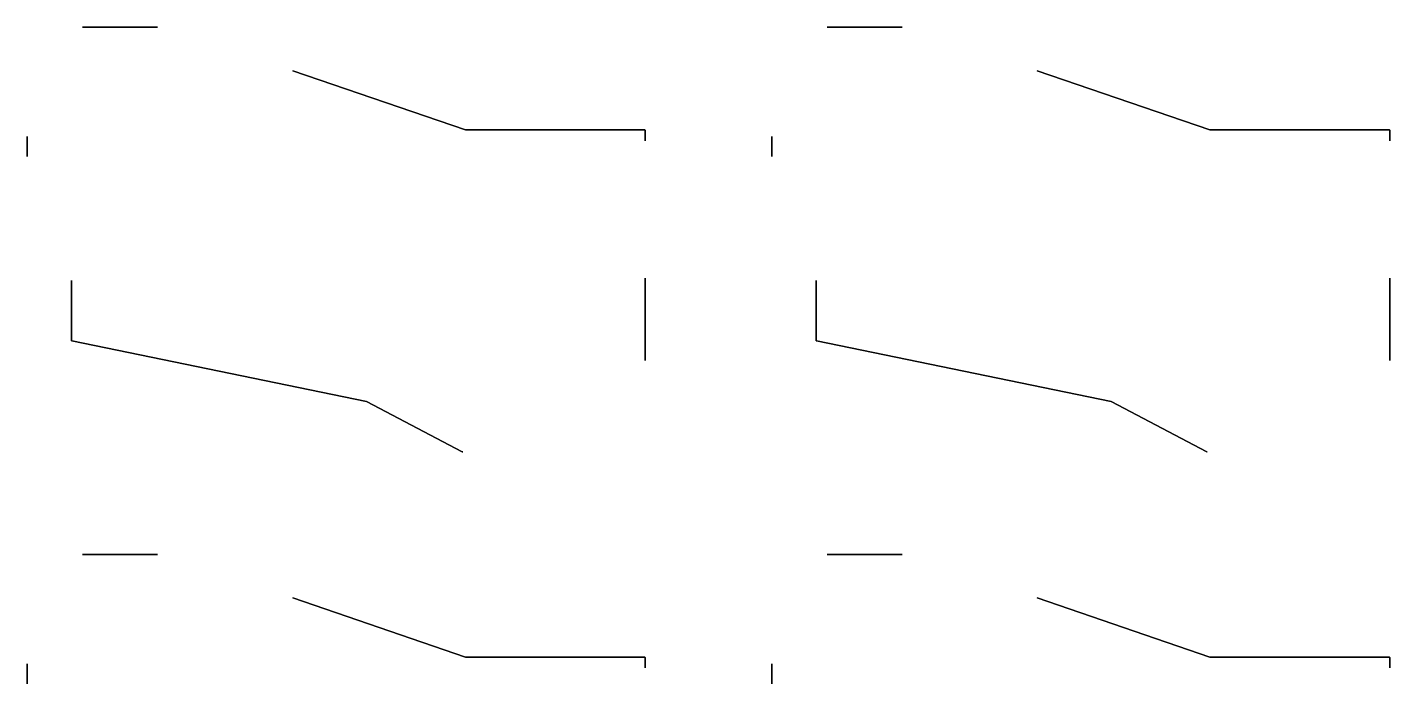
# Model space of a CAD drawing. Header units: millimetres. Extents: x -7.3 to 6.6, y -8.8 to 9.5.
# Drawn here: x 0 to 6.63, y -4.75 to -1.55 of the extents above; entities that cross this region are included whole.
import ezdxf

# ---------------------------------------------------------------- set-up
doc = ezdxf.new("R2010")
doc.units = ezdxf.units.MM
for name, color, linetype in [('000_rigid', 7, 'Continuous'), ('001_adhesive', 7, 'Continuous'), ('002_rigid', 7, 'Continuous'), ('003_adhesive', 7, 'Continuous'), ('004_flexible', 7, 'Continuous'), ('005_adhesive', 7, 'Continuous'), ('006_rigid', 7, 'Continuous'), ('007_adhesive', 7, 'Continuous'), ('008_rigid', 7, 'Continuous')]:
    doc.layers.add(name, color=color, linetype=linetype)

msp = doc.modelspace()

# ---------------------------------------------------------------- linework, layer by layer
at = {"layer": '000_rigid'}
for points in [[(0.2698, -1.5488), (0.6347, -1.5488), (0.6347, -1.5489), (0.2698, -1.5489)], [(3.8948, -1.5488), (4.2597, -1.5488), (4.2597, -1.5489), (3.8948, -1.5489)], [(1.2926, -1.7606), (2.1334, -2.049), (2.1337, -2.049), (3.0071, -2.049), (3.0071, -2.049), (3.0071, -2.049), (3.0086, -2.0505), (3.0086, -2.0505), (3.0086, -2.0505), (3.0086, -2.1013), (3.0085, -2.1013), (3.0085, -2.0505), (3.0071, -2.0491), (2.1337, -2.0491), (2.1334, -2.049), (1.2926, -1.7606)], [(4.9176, -1.7606), (5.7584, -2.049), (5.7587, -2.049), (6.6322, -2.049), (6.6322, -2.049), (6.6322, -2.049), (6.6336, -2.0505), (6.6336, -2.0505), (6.6336, -2.0505), (6.6336, -2.1013), (6.6336, -2.1013), (6.6336, -2.0505), (6.6322, -2.0491), (5.7587, -2.0491), (5.7584, -2.049), (4.9176, -1.7606)], [(0, -2.1784), (0, -2.0807), (0, -2.0807), (0, -2.1784)], [(3.6251, -2.1784), (3.6251, -2.0807), (3.6251, -2.0807), (3.6251, -2.1784)], [(2.12, -3.6159), (2.1181, -3.6159), (2.1181, -3.6159), (2.1174, -3.6157), (2.1174, -3.6157), (1.6517, -3.3719), (1.6514, -3.3718), (0.2172, -3.0765), (0.2172, -3.0765), (0.2172, -3.0765), (0.216, -3.0751), (0.216, -3.0751), (0.216, -3.0751), (0.216, -2.7812), (0.216, -2.7812), (0.216, -2.9219), (0.216, -3.0751), (0.2172, -3.0765), (1.6515, -3.3718), (1.6517, -3.3719), (2.1174, -3.6157), (2.1181, -3.6159), (2.12, -3.6159)], [(3.0086, -2.7707), (3.0086, -3.1716), (3.0085, -3.1716), (3.0085, -3.1263), (3.0085, -2.9219), (3.0085, -2.7707)], [(5.7451, -3.6159), (5.7431, -3.6159), (5.7431, -3.6159), (5.7424, -3.6157), (5.7424, -3.6157), (5.2767, -3.3719), (5.2765, -3.3718), (3.8422, -3.0765), (3.8422, -3.0765), (3.8422, -3.0765), (3.8411, -3.0751), (3.8411, -3.0751), (3.8411, -3.0751), (3.8411, -2.7812), (3.8411, -2.7812), (3.8411, -2.9219), (3.8411, -3.0751), (3.8422, -3.0765), (5.2765, -3.3718), (5.2767, -3.3719), (5.7424, -3.6157), (5.7431, -3.6159), (5.7451, -3.6159)], [(6.6336, -2.7707), (6.6336, -3.1716), (6.6336, -3.1716), (6.6336, -3.1263), (6.6336, -2.9219), (6.6336, -2.7707)], [(0.2698, -4.1159), (0.6347, -4.1159), (0.6347, -4.1159), (0.2698, -4.1159)], [(3.8948, -4.1159), (4.2597, -4.1159), (4.2597, -4.1159), (3.8948, -4.1159)], [(1.2926, -4.3277), (2.1334, -4.616), (2.1337, -4.6161), (3.0071, -4.6161), (3.0071, -4.6161), (3.0071, -4.6161), (3.0086, -4.6175), (3.0086, -4.6175), (3.0086, -4.6175), (3.0086, -4.6683), (3.0085, -4.6683), (3.0085, -4.6175), (3.0071, -4.6161), (2.1337, -4.6161), (2.1334, -4.616), (1.2926, -4.3277)], [(4.9176, -4.3277), (5.7584, -4.616), (5.7587, -4.6161), (6.6322, -4.6161), (6.6322, -4.6161), (6.6322, -4.6161), (6.6336, -4.6175), (6.6336, -4.6175), (6.6336, -4.6175), (6.6336, -4.6683), (6.6336, -4.6683), (6.6336, -4.6175), (6.6322, -4.6161), (5.7587, -4.6161), (5.7584, -4.616), (4.9176, -4.3277)], [(0, -4.7454), (0, -4.6478), (0, -4.6478), (0, -4.7454)], [(3.6251, -4.7454), (3.6251, -4.6478), (3.6251, -4.6478), (3.6251, -4.7454)]]:
    msp.add_lwpolyline(points, close=True, dxfattribs=at)
at = {"layer": '001_adhesive'}
for points in [[(0.2698, -1.5488), (0.6347, -1.5488), (0.6347, -1.5489), (0.2698, -1.5489)], [(3.8948, -1.5488), (4.2597, -1.5488), (4.2597, -1.5489), (3.8948, -1.5489)], [(1.2926, -1.7606), (2.1334, -2.049), (2.1337, -2.049), (3.0071, -2.049), (3.0071, -2.049), (3.0071, -2.049), (3.0086, -2.0505), (3.0086, -2.0505), (3.0086, -2.0505), (3.0086, -2.1013), (3.0085, -2.1013), (3.0085, -2.0505), (3.0071, -2.0491), (2.1337, -2.0491), (2.1334, -2.049), (1.2926, -1.7606)], [(4.9176, -1.7606), (5.7584, -2.049), (5.7587, -2.049), (6.6322, -2.049), (6.6322, -2.049), (6.6322, -2.049), (6.6336, -2.0505), (6.6336, -2.0505), (6.6336, -2.0505), (6.6336, -2.1013), (6.6336, -2.1013), (6.6336, -2.0505), (6.6322, -2.0491), (5.7587, -2.0491), (5.7584, -2.049), (4.9176, -1.7606)], [(0, -2.1784), (0, -2.0807), (0, -2.0807), (0, -2.1784)], [(3.6251, -2.1784), (3.6251, -2.0807), (3.6251, -2.0807), (3.6251, -2.1784)], [(2.12, -3.6159), (2.1181, -3.6159), (2.1181, -3.6159), (2.1174, -3.6157), (2.1174, -3.6157), (1.6517, -3.3719), (1.6514, -3.3718), (0.2172, -3.0765), (0.2172, -3.0765), (0.2172, -3.0765), (0.216, -3.0751), (0.216, -3.0751), (0.216, -3.0751), (0.216, -2.7812), (0.216, -2.7812), (0.216, -2.9219), (0.216, -3.0751), (0.2172, -3.0765), (1.6515, -3.3718), (1.6517, -3.3719), (2.1174, -3.6157), (2.1181, -3.6159), (2.12, -3.6159)], [(3.0086, -2.7707), (3.0086, -3.1716), (3.0085, -3.1716), (3.0085, -3.1263), (3.0085, -2.9219), (3.0085, -2.7707)], [(5.7451, -3.6159), (5.7431, -3.6159), (5.7431, -3.6159), (5.7424, -3.6157), (5.7424, -3.6157), (5.2767, -3.3719), (5.2765, -3.3718), (3.8422, -3.0765), (3.8422, -3.0765), (3.8422, -3.0765), (3.8411, -3.0751), (3.8411, -3.0751), (3.8411, -3.0751), (3.8411, -2.7812), (3.8411, -2.7812), (3.8411, -2.9219), (3.8411, -3.0751), (3.8422, -3.0765), (5.2765, -3.3718), (5.2767, -3.3719), (5.7424, -3.6157), (5.7431, -3.6159), (5.7451, -3.6159)], [(6.6336, -2.7707), (6.6336, -3.1716), (6.6336, -3.1716), (6.6336, -3.1263), (6.6336, -2.9219), (6.6336, -2.7707)], [(0.2698, -4.1159), (0.6347, -4.1159), (0.6347, -4.1159), (0.2698, -4.1159)], [(3.8948, -4.1159), (4.2597, -4.1159), (4.2597, -4.1159), (3.8948, -4.1159)], [(1.2926, -4.3277), (2.1334, -4.616), (2.1337, -4.6161), (3.0071, -4.6161), (3.0071, -4.6161), (3.0071, -4.6161), (3.0086, -4.6175), (3.0086, -4.6175), (3.0086, -4.6175), (3.0086, -4.6683), (3.0085, -4.6683), (3.0085, -4.6175), (3.0071, -4.6161), (2.1337, -4.6161), (2.1334, -4.616), (1.2926, -4.3277)], [(4.9176, -4.3277), (5.7584, -4.616), (5.7587, -4.6161), (6.6322, -4.6161), (6.6322, -4.6161), (6.6322, -4.6161), (6.6336, -4.6175), (6.6336, -4.6175), (6.6336, -4.6175), (6.6336, -4.6683), (6.6336, -4.6683), (6.6336, -4.6175), (6.6322, -4.6161), (5.7587, -4.6161), (5.7584, -4.616), (4.9176, -4.3277)], [(0, -4.7454), (0, -4.6478), (0, -4.6478), (0, -4.7454)], [(3.6251, -4.7454), (3.6251, -4.6478), (3.6251, -4.6478), (3.6251, -4.7454)]]:
    msp.add_lwpolyline(points, close=True, dxfattribs=at)
at = {"layer": '002_rigid'}
for points in [[(0.2698, -1.5488), (0.6347, -1.5488), (0.6347, -1.5489), (0.2698, -1.5489)], [(3.8948, -1.5488), (4.2597, -1.5488), (4.2597, -1.5489), (3.8948, -1.5489)], [(1.2926, -1.7606), (2.1334, -2.049), (2.1337, -2.049), (3.0071, -2.049), (3.0071, -2.049), (3.0071, -2.049), (3.0086, -2.0505), (3.0086, -2.0505), (3.0086, -2.0505), (3.0086, -2.1013), (3.0085, -2.1013), (3.0085, -2.0505), (3.0071, -2.0491), (2.1337, -2.0491), (2.1334, -2.049), (1.2926, -1.7606)], [(4.9176, -1.7606), (5.7584, -2.049), (5.7587, -2.049), (6.6322, -2.049), (6.6322, -2.049), (6.6322, -2.049), (6.6336, -2.0505), (6.6336, -2.0505), (6.6336, -2.0505), (6.6336, -2.1013), (6.6336, -2.1013), (6.6336, -2.0505), (6.6322, -2.0491), (5.7587, -2.0491), (5.7584, -2.049), (4.9176, -1.7606)], [(0, -2.1784), (0, -2.0807), (0, -2.0807), (0, -2.1784)], [(3.6251, -2.1784), (3.6251, -2.0807), (3.6251, -2.0807), (3.6251, -2.1784)], [(2.12, -3.6159), (2.1181, -3.6159), (2.1181, -3.6159), (2.1174, -3.6157), (2.1174, -3.6157), (1.6517, -3.3719), (1.6514, -3.3718), (0.2172, -3.0765), (0.2172, -3.0765), (0.2172, -3.0765), (0.216, -3.0751), (0.216, -3.0751), (0.216, -3.0751), (0.216, -2.7812), (0.216, -2.7812), (0.216, -2.9219), (0.216, -3.0751), (0.2172, -3.0765), (1.6515, -3.3718), (1.6517, -3.3719), (2.1174, -3.6157), (2.1181, -3.6159), (2.12, -3.6159)], [(3.0086, -2.7707), (3.0086, -3.1716), (3.0085, -3.1716), (3.0085, -3.1263), (3.0085, -2.9219), (3.0085, -2.7707)], [(5.7451, -3.6159), (5.7431, -3.6159), (5.7431, -3.6159), (5.7424, -3.6157), (5.7424, -3.6157), (5.2767, -3.3719), (5.2765, -3.3718), (3.8422, -3.0765), (3.8422, -3.0765), (3.8422, -3.0765), (3.8411, -3.0751), (3.8411, -3.0751), (3.8411, -3.0751), (3.8411, -2.7812), (3.8411, -2.7812), (3.8411, -2.9219), (3.8411, -3.0751), (3.8422, -3.0765), (5.2765, -3.3718), (5.2767, -3.3719), (5.7424, -3.6157), (5.7431, -3.6159), (5.7451, -3.6159)], [(6.6336, -2.7707), (6.6336, -3.1716), (6.6336, -3.1716), (6.6336, -3.1263), (6.6336, -2.9219), (6.6336, -2.7707)], [(0.2698, -4.1159), (0.6347, -4.1159), (0.6347, -4.1159), (0.2698, -4.1159)], [(3.8948, -4.1159), (4.2597, -4.1159), (4.2597, -4.1159), (3.8948, -4.1159)], [(1.2926, -4.3277), (2.1334, -4.616), (2.1337, -4.6161), (3.0071, -4.6161), (3.0071, -4.6161), (3.0071, -4.6161), (3.0086, -4.6175), (3.0086, -4.6175), (3.0086, -4.6175), (3.0086, -4.6683), (3.0085, -4.6683), (3.0085, -4.6175), (3.0071, -4.6161), (2.1337, -4.6161), (2.1334, -4.616), (1.2926, -4.3277)], [(4.9176, -4.3277), (5.7584, -4.616), (5.7587, -4.6161), (6.6322, -4.6161), (6.6322, -4.6161), (6.6322, -4.6161), (6.6336, -4.6175), (6.6336, -4.6175), (6.6336, -4.6175), (6.6336, -4.6683), (6.6336, -4.6683), (6.6336, -4.6175), (6.6322, -4.6161), (5.7587, -4.6161), (5.7584, -4.616), (4.9176, -4.3277)], [(0, -4.7454), (0, -4.6478), (0, -4.6478), (0, -4.7454)], [(3.6251, -4.7454), (3.6251, -4.6478), (3.6251, -4.6478), (3.6251, -4.7454)]]:
    msp.add_lwpolyline(points, close=True, dxfattribs=at)
at = {"layer": '003_adhesive'}
for points in [[(0.2698, -1.5488), (0.6347, -1.5488), (0.6347, -1.5489), (0.2698, -1.5489)], [(3.8948, -1.5488), (4.2597, -1.5488), (4.2597, -1.5489), (3.8948, -1.5489)], [(1.2926, -1.7606), (2.1334, -2.049), (2.1337, -2.049), (3.0071, -2.049), (3.0071, -2.049), (3.0071, -2.049), (3.0086, -2.0505), (3.0086, -2.0505), (3.0086, -2.0505), (3.0086, -2.1013), (3.0085, -2.1013), (3.0085, -2.0505), (3.0071, -2.0491), (2.1337, -2.0491), (2.1334, -2.049), (1.2926, -1.7606)], [(4.9176, -1.7606), (5.7584, -2.049), (5.7587, -2.049), (6.6322, -2.049), (6.6322, -2.049), (6.6322, -2.049), (6.6336, -2.0505), (6.6336, -2.0505), (6.6336, -2.0505), (6.6336, -2.1013), (6.6336, -2.1013), (6.6336, -2.0505), (6.6322, -2.0491), (5.7587, -2.0491), (5.7584, -2.049), (4.9176, -1.7606)], [(0, -2.1784), (0, -2.0807), (0, -2.0807), (0, -2.1784)], [(3.6251, -2.1784), (3.6251, -2.0807), (3.6251, -2.0807), (3.6251, -2.1784)], [(2.12, -3.6159), (2.1181, -3.6159), (2.1181, -3.6159), (2.1174, -3.6157), (2.1174, -3.6157), (1.6517, -3.3719), (1.6514, -3.3718), (0.2172, -3.0765), (0.2172, -3.0765), (0.2172, -3.0765), (0.216, -3.0751), (0.216, -3.0751), (0.216, -3.0751), (0.216, -2.7812), (0.216, -2.7812), (0.216, -2.9219), (0.216, -3.0751), (0.2172, -3.0765), (1.6515, -3.3718), (1.6517, -3.3719), (2.1174, -3.6157), (2.1181, -3.6159), (2.12, -3.6159)], [(3.0086, -2.7707), (3.0086, -3.1716), (3.0085, -3.1716), (3.0085, -3.1263), (3.0085, -2.9219), (3.0085, -2.7707)], [(5.7451, -3.6159), (5.7431, -3.6159), (5.7431, -3.6159), (5.7424, -3.6157), (5.7424, -3.6157), (5.2767, -3.3719), (5.2765, -3.3718), (3.8422, -3.0765), (3.8422, -3.0765), (3.8422, -3.0765), (3.8411, -3.0751), (3.8411, -3.0751), (3.8411, -3.0751), (3.8411, -2.7812), (3.8411, -2.7812), (3.8411, -2.9219), (3.8411, -3.0751), (3.8422, -3.0765), (5.2765, -3.3718), (5.2767, -3.3719), (5.7424, -3.6157), (5.7431, -3.6159), (5.7451, -3.6159)], [(6.6336, -2.7707), (6.6336, -3.1716), (6.6336, -3.1716), (6.6336, -3.1263), (6.6336, -2.9219), (6.6336, -2.7707)], [(0.2698, -4.1159), (0.6347, -4.1159), (0.6347, -4.1159), (0.2698, -4.1159)], [(3.8948, -4.1159), (4.2597, -4.1159), (4.2597, -4.1159), (3.8948, -4.1159)], [(1.2926, -4.3277), (2.1334, -4.616), (2.1337, -4.6161), (3.0071, -4.6161), (3.0071, -4.6161), (3.0071, -4.6161), (3.0086, -4.6175), (3.0086, -4.6175), (3.0086, -4.6175), (3.0086, -4.6683), (3.0085, -4.6683), (3.0085, -4.6175), (3.0071, -4.6161), (2.1337, -4.6161), (2.1334, -4.616), (1.2926, -4.3277)], [(4.9176, -4.3277), (5.7584, -4.616), (5.7587, -4.6161), (6.6322, -4.6161), (6.6322, -4.6161), (6.6322, -4.6161), (6.6336, -4.6175), (6.6336, -4.6175), (6.6336, -4.6175), (6.6336, -4.6683), (6.6336, -4.6683), (6.6336, -4.6175), (6.6322, -4.6161), (5.7587, -4.6161), (5.7584, -4.616), (4.9176, -4.3277)], [(0, -4.7454), (0, -4.6478), (0, -4.6478), (0, -4.7454)], [(3.6251, -4.7454), (3.6251, -4.6478), (3.6251, -4.6478), (3.6251, -4.7454)]]:
    msp.add_lwpolyline(points, close=True, dxfattribs=at)
at = {"layer": '004_flexible'}
for points in [[(0.2698, -1.5488), (0.6347, -1.5488), (0.6347, -1.5489), (0.2698, -1.5489)], [(3.8948, -1.5488), (4.2597, -1.5488), (4.2597, -1.5489), (3.8948, -1.5489)], [(1.2926, -1.7606), (2.1334, -2.049), (2.1337, -2.049), (3.0071, -2.049), (3.0071, -2.049), (3.0071, -2.049), (3.0086, -2.0505), (3.0086, -2.0505), (3.0086, -2.0505), (3.0086, -2.1013), (3.0085, -2.1013), (3.0085, -2.0505), (3.0071, -2.0491), (2.1337, -2.0491), (2.1334, -2.049), (1.2926, -1.7606)], [(4.9176, -1.7606), (5.7584, -2.049), (5.7587, -2.049), (6.6322, -2.049), (6.6322, -2.049), (6.6322, -2.049), (6.6336, -2.0505), (6.6336, -2.0505), (6.6336, -2.0505), (6.6336, -2.1013), (6.6336, -2.1013), (6.6336, -2.0505), (6.6322, -2.0491), (5.7587, -2.0491), (5.7584, -2.049), (4.9176, -1.7606)], [(0, -2.1784), (0, -2.0807), (0, -2.0807), (0, -2.1784)], [(3.6251, -2.1784), (3.6251, -2.0807), (3.6251, -2.0807), (3.6251, -2.1784)], [(2.12, -3.6159), (2.1181, -3.6159), (2.1181, -3.6159), (2.1174, -3.6157), (2.1174, -3.6157), (1.6517, -3.3719), (1.6514, -3.3718), (0.2172, -3.0765), (0.2172, -3.0765), (0.2172, -3.0765), (0.216, -3.0751), (0.216, -3.0751), (0.216, -3.0751), (0.216, -2.7812), (0.216, -2.7812), (0.216, -2.9219), (0.216, -3.0751), (0.2172, -3.0765), (1.6515, -3.3718), (1.6517, -3.3719), (2.1174, -3.6157), (2.1181, -3.6159), (2.12, -3.6159)], [(3.0086, -2.7707), (3.0086, -3.1716), (3.0085, -3.1716), (3.0085, -3.1263), (3.0085, -2.9219), (3.0085, -2.7707)], [(5.7451, -3.6159), (5.7431, -3.6159), (5.7431, -3.6159), (5.7424, -3.6157), (5.7424, -3.6157), (5.2767, -3.3719), (5.2765, -3.3718), (3.8422, -3.0765), (3.8422, -3.0765), (3.8422, -3.0765), (3.8411, -3.0751), (3.8411, -3.0751), (3.8411, -3.0751), (3.8411, -2.7812), (3.8411, -2.7812), (3.8411, -2.9219), (3.8411, -3.0751), (3.8422, -3.0765), (5.2765, -3.3718), (5.2767, -3.3719), (5.7424, -3.6157), (5.7431, -3.6159), (5.7451, -3.6159)], [(6.6336, -2.7707), (6.6336, -3.1716), (6.6336, -3.1716), (6.6336, -3.1263), (6.6336, -2.9219), (6.6336, -2.7707)], [(0.2698, -4.1159), (0.6347, -4.1159), (0.6347, -4.1159), (0.2698, -4.1159)], [(3.8948, -4.1159), (4.2597, -4.1159), (4.2597, -4.1159), (3.8948, -4.1159)], [(1.2926, -4.3277), (2.1334, -4.616), (2.1337, -4.6161), (3.0071, -4.6161), (3.0071, -4.6161), (3.0071, -4.6161), (3.0086, -4.6175), (3.0086, -4.6175), (3.0086, -4.6175), (3.0086, -4.6683), (3.0085, -4.6683), (3.0085, -4.6175), (3.0071, -4.6161), (2.1337, -4.6161), (2.1334, -4.616), (1.2926, -4.3277)], [(4.9176, -4.3277), (5.7584, -4.616), (5.7587, -4.6161), (6.6322, -4.6161), (6.6322, -4.6161), (6.6322, -4.6161), (6.6336, -4.6175), (6.6336, -4.6175), (6.6336, -4.6175), (6.6336, -4.6683), (6.6336, -4.6683), (6.6336, -4.6175), (6.6322, -4.6161), (5.7587, -4.6161), (5.7584, -4.616), (4.9176, -4.3277)], [(0, -4.7454), (0, -4.6478), (0, -4.6478), (0, -4.7454)], [(3.6251, -4.7454), (3.6251, -4.6478), (3.6251, -4.6478), (3.6251, -4.7454)]]:
    msp.add_lwpolyline(points, close=True, dxfattribs=at)
at = {"layer": '005_adhesive'}
for points in [[(0.2698, -1.5488), (0.6347, -1.5488), (0.6347, -1.5489), (0.2698, -1.5489)], [(3.8948, -1.5488), (4.2597, -1.5488), (4.2597, -1.5489), (3.8948, -1.5489)], [(1.2926, -1.7606), (2.1334, -2.049), (2.1337, -2.049), (3.0071, -2.049), (3.0071, -2.049), (3.0071, -2.049), (3.0086, -2.0505), (3.0086, -2.0505), (3.0086, -2.0505), (3.0086, -2.1013), (3.0085, -2.1013), (3.0085, -2.0505), (3.0071, -2.0491), (2.1337, -2.0491), (2.1334, -2.049), (1.2926, -1.7606)], [(4.9176, -1.7606), (5.7584, -2.049), (5.7587, -2.049), (6.6322, -2.049), (6.6322, -2.049), (6.6322, -2.049), (6.6336, -2.0505), (6.6336, -2.0505), (6.6336, -2.0505), (6.6336, -2.1013), (6.6336, -2.1013), (6.6336, -2.0505), (6.6322, -2.0491), (5.7587, -2.0491), (5.7584, -2.049), (4.9176, -1.7606)], [(0, -2.1784), (0, -2.0807), (0, -2.0807), (0, -2.1784)], [(3.6251, -2.1784), (3.6251, -2.0807), (3.6251, -2.0807), (3.6251, -2.1784)], [(2.12, -3.6159), (2.1181, -3.6159), (2.1181, -3.6159), (2.1174, -3.6157), (2.1174, -3.6157), (1.6517, -3.3719), (1.6514, -3.3718), (0.2172, -3.0765), (0.2172, -3.0765), (0.2172, -3.0765), (0.216, -3.0751), (0.216, -3.0751), (0.216, -3.0751), (0.216, -2.7812), (0.216, -2.7812), (0.216, -2.9219), (0.216, -3.0751), (0.2172, -3.0765), (1.6515, -3.3718), (1.6517, -3.3719), (2.1174, -3.6157), (2.1181, -3.6159), (2.12, -3.6159)], [(3.0086, -2.7707), (3.0086, -3.1716), (3.0085, -3.1716), (3.0085, -3.1263), (3.0085, -2.9219), (3.0085, -2.7707)], [(5.7451, -3.6159), (5.7431, -3.6159), (5.7431, -3.6159), (5.7424, -3.6157), (5.7424, -3.6157), (5.2767, -3.3719), (5.2765, -3.3718), (3.8422, -3.0765), (3.8422, -3.0765), (3.8422, -3.0765), (3.8411, -3.0751), (3.8411, -3.0751), (3.8411, -3.0751), (3.8411, -2.7812), (3.8411, -2.7812), (3.8411, -2.9219), (3.8411, -3.0751), (3.8422, -3.0765), (5.2765, -3.3718), (5.2767, -3.3719), (5.7424, -3.6157), (5.7431, -3.6159), (5.7451, -3.6159)], [(6.6336, -2.7707), (6.6336, -3.1716), (6.6336, -3.1716), (6.6336, -3.1263), (6.6336, -2.9219), (6.6336, -2.7707)], [(0.2698, -4.1159), (0.6347, -4.1159), (0.6347, -4.1159), (0.2698, -4.1159)], [(3.8948, -4.1159), (4.2597, -4.1159), (4.2597, -4.1159), (3.8948, -4.1159)], [(1.2926, -4.3277), (2.1334, -4.616), (2.1337, -4.6161), (3.0071, -4.6161), (3.0071, -4.6161), (3.0071, -4.6161), (3.0086, -4.6175), (3.0086, -4.6175), (3.0086, -4.6175), (3.0086, -4.6683), (3.0085, -4.6683), (3.0085, -4.6175), (3.0071, -4.6161), (2.1337, -4.6161), (2.1334, -4.616), (1.2926, -4.3277)], [(4.9176, -4.3277), (5.7584, -4.616), (5.7587, -4.6161), (6.6322, -4.6161), (6.6322, -4.6161), (6.6322, -4.6161), (6.6336, -4.6175), (6.6336, -4.6175), (6.6336, -4.6175), (6.6336, -4.6683), (6.6336, -4.6683), (6.6336, -4.6175), (6.6322, -4.6161), (5.7587, -4.6161), (5.7584, -4.616), (4.9176, -4.3277)], [(0, -4.7454), (0, -4.6478), (0, -4.6478), (0, -4.7454)], [(3.6251, -4.7454), (3.6251, -4.6478), (3.6251, -4.6478), (3.6251, -4.7454)]]:
    msp.add_lwpolyline(points, close=True, dxfattribs=at)
at = {"layer": '006_rigid'}
for points in [[(0.2698, -1.5488), (0.6347, -1.5488), (0.6347, -1.5489), (0.2698, -1.5489)], [(3.8948, -1.5488), (4.2597, -1.5488), (4.2597, -1.5489), (3.8948, -1.5489)], [(1.2926, -1.7606), (2.1334, -2.049), (2.1337, -2.049), (3.0071, -2.049), (3.0071, -2.049), (3.0071, -2.049), (3.0086, -2.0505), (3.0086, -2.0505), (3.0086, -2.0505), (3.0086, -2.1013), (3.0085, -2.1013), (3.0085, -2.0505), (3.0071, -2.0491), (2.1337, -2.0491), (2.1334, -2.049), (1.2926, -1.7606)], [(4.9176, -1.7606), (5.7584, -2.049), (5.7587, -2.049), (6.6322, -2.049), (6.6322, -2.049), (6.6322, -2.049), (6.6336, -2.0505), (6.6336, -2.0505), (6.6336, -2.0505), (6.6336, -2.1013), (6.6336, -2.1013), (6.6336, -2.0505), (6.6322, -2.0491), (5.7587, -2.0491), (5.7584, -2.049), (4.9176, -1.7606)], [(0, -2.1784), (0, -2.0807), (0, -2.0807), (0, -2.1784)], [(3.6251, -2.1784), (3.6251, -2.0807), (3.6251, -2.0807), (3.6251, -2.1784)], [(2.12, -3.6159), (2.1181, -3.6159), (2.1181, -3.6159), (2.1174, -3.6157), (2.1174, -3.6157), (1.6517, -3.3719), (1.6514, -3.3718), (0.2172, -3.0765), (0.2172, -3.0765), (0.2172, -3.0765), (0.216, -3.0751), (0.216, -3.0751), (0.216, -3.0751), (0.216, -2.7812), (0.216, -2.7812), (0.216, -2.9219), (0.216, -3.0751), (0.2172, -3.0765), (1.6515, -3.3718), (1.6517, -3.3719), (2.1174, -3.6157), (2.1181, -3.6159), (2.12, -3.6159)], [(3.0086, -2.7707), (3.0086, -3.1716), (3.0085, -3.1716), (3.0085, -3.1263), (3.0085, -2.9219), (3.0085, -2.7707)], [(5.7451, -3.6159), (5.7431, -3.6159), (5.7431, -3.6159), (5.7424, -3.6157), (5.7424, -3.6157), (5.2767, -3.3719), (5.2765, -3.3718), (3.8422, -3.0765), (3.8422, -3.0765), (3.8422, -3.0765), (3.8411, -3.0751), (3.8411, -3.0751), (3.8411, -3.0751), (3.8411, -2.7812), (3.8411, -2.7812), (3.8411, -2.9219), (3.8411, -3.0751), (3.8422, -3.0765), (5.2765, -3.3718), (5.2767, -3.3719), (5.7424, -3.6157), (5.7431, -3.6159), (5.7451, -3.6159)], [(6.6336, -2.7707), (6.6336, -3.1716), (6.6336, -3.1716), (6.6336, -3.1263), (6.6336, -2.9219), (6.6336, -2.7707)], [(0.2698, -4.1159), (0.6347, -4.1159), (0.6347, -4.1159), (0.2698, -4.1159)], [(3.8948, -4.1159), (4.2597, -4.1159), (4.2597, -4.1159), (3.8948, -4.1159)], [(1.2926, -4.3277), (2.1334, -4.616), (2.1337, -4.6161), (3.0071, -4.6161), (3.0071, -4.6161), (3.0071, -4.6161), (3.0086, -4.6175), (3.0086, -4.6175), (3.0086, -4.6175), (3.0086, -4.6683), (3.0085, -4.6683), (3.0085, -4.6175), (3.0071, -4.6161), (2.1337, -4.6161), (2.1334, -4.616), (1.2926, -4.3277)], [(4.9176, -4.3277), (5.7584, -4.616), (5.7587, -4.6161), (6.6322, -4.6161), (6.6322, -4.6161), (6.6322, -4.6161), (6.6336, -4.6175), (6.6336, -4.6175), (6.6336, -4.6175), (6.6336, -4.6683), (6.6336, -4.6683), (6.6336, -4.6175), (6.6322, -4.6161), (5.7587, -4.6161), (5.7584, -4.616), (4.9176, -4.3277)], [(0, -4.7454), (0, -4.6478), (0, -4.6478), (0, -4.7454)], [(3.6251, -4.7454), (3.6251, -4.6478), (3.6251, -4.6478), (3.6251, -4.7454)]]:
    msp.add_lwpolyline(points, close=True, dxfattribs=at)
at = {"layer": '007_adhesive'}
for points in [[(0.2698, -1.5488), (0.6347, -1.5488), (0.6347, -1.5489), (0.2698, -1.5489)], [(3.8948, -1.5488), (4.2597, -1.5488), (4.2597, -1.5489), (3.8948, -1.5489)], [(1.2926, -1.7606), (2.1334, -2.049), (2.1337, -2.049), (3.0071, -2.049), (3.0071, -2.049), (3.0071, -2.049), (3.0086, -2.0505), (3.0086, -2.0505), (3.0086, -2.0505), (3.0086, -2.1013), (3.0085, -2.1013), (3.0085, -2.0505), (3.0071, -2.0491), (2.1337, -2.0491), (2.1334, -2.049), (1.2926, -1.7606)], [(4.9176, -1.7606), (5.7584, -2.049), (5.7587, -2.049), (6.6322, -2.049), (6.6322, -2.049), (6.6322, -2.049), (6.6336, -2.0505), (6.6336, -2.0505), (6.6336, -2.0505), (6.6336, -2.1013), (6.6336, -2.1013), (6.6336, -2.0505), (6.6322, -2.0491), (5.7587, -2.0491), (5.7584, -2.049), (4.9176, -1.7606)], [(0, -2.1784), (0, -2.0807), (0, -2.0807), (0, -2.1784)], [(3.6251, -2.1784), (3.6251, -2.0807), (3.6251, -2.0807), (3.6251, -2.1784)], [(2.12, -3.6159), (2.1181, -3.6159), (2.1181, -3.6159), (2.1174, -3.6157), (2.1174, -3.6157), (1.6517, -3.3719), (1.6514, -3.3718), (0.2172, -3.0765), (0.2172, -3.0765), (0.2172, -3.0765), (0.216, -3.0751), (0.216, -3.0751), (0.216, -3.0751), (0.216, -2.7812), (0.216, -2.7812), (0.216, -2.9219), (0.216, -3.0751), (0.2172, -3.0765), (1.6515, -3.3718), (1.6517, -3.3719), (2.1174, -3.6157), (2.1181, -3.6159), (2.12, -3.6159)], [(3.0086, -2.7707), (3.0086, -3.1716), (3.0085, -3.1716), (3.0085, -3.1263), (3.0085, -2.9219), (3.0085, -2.7707)], [(5.7451, -3.6159), (5.7431, -3.6159), (5.7431, -3.6159), (5.7424, -3.6157), (5.7424, -3.6157), (5.2767, -3.3719), (5.2765, -3.3718), (3.8422, -3.0765), (3.8422, -3.0765), (3.8422, -3.0765), (3.8411, -3.0751), (3.8411, -3.0751), (3.8411, -3.0751), (3.8411, -2.7812), (3.8411, -2.7812), (3.8411, -2.9219), (3.8411, -3.0751), (3.8422, -3.0765), (5.2765, -3.3718), (5.2767, -3.3719), (5.7424, -3.6157), (5.7431, -3.6159), (5.7451, -3.6159)], [(6.6336, -2.7707), (6.6336, -3.1716), (6.6336, -3.1716), (6.6336, -3.1263), (6.6336, -2.9219), (6.6336, -2.7707)], [(0.2698, -4.1159), (0.6347, -4.1159), (0.6347, -4.1159), (0.2698, -4.1159)], [(3.8948, -4.1159), (4.2597, -4.1159), (4.2597, -4.1159), (3.8948, -4.1159)], [(1.2926, -4.3277), (2.1334, -4.616), (2.1337, -4.6161), (3.0071, -4.6161), (3.0071, -4.6161), (3.0071, -4.6161), (3.0086, -4.6175), (3.0086, -4.6175), (3.0086, -4.6175), (3.0086, -4.6683), (3.0085, -4.6683), (3.0085, -4.6175), (3.0071, -4.6161), (2.1337, -4.6161), (2.1334, -4.616), (1.2926, -4.3277)], [(4.9176, -4.3277), (5.7584, -4.616), (5.7587, -4.6161), (6.6322, -4.6161), (6.6322, -4.6161), (6.6322, -4.6161), (6.6336, -4.6175), (6.6336, -4.6175), (6.6336, -4.6175), (6.6336, -4.6683), (6.6336, -4.6683), (6.6336, -4.6175), (6.6322, -4.6161), (5.7587, -4.6161), (5.7584, -4.616), (4.9176, -4.3277)], [(0, -4.7454), (0, -4.6478), (0, -4.6478), (0, -4.7454)], [(3.6251, -4.7454), (3.6251, -4.6478), (3.6251, -4.6478), (3.6251, -4.7454)]]:
    msp.add_lwpolyline(points, close=True, dxfattribs=at)
at = {"layer": '008_rigid'}
for points in [[(0.2698, -1.5488), (0.6347, -1.5488), (0.6347, -1.5489), (0.2698, -1.5489)], [(3.8948, -1.5488), (4.2597, -1.5488), (4.2597, -1.5489), (3.8948, -1.5489)], [(1.2926, -1.7606), (2.1334, -2.049), (2.1337, -2.049), (3.0071, -2.049), (3.0071, -2.049), (3.0071, -2.049), (3.0086, -2.0505), (3.0086, -2.0505), (3.0086, -2.0505), (3.0086, -2.1013), (3.0085, -2.1013), (3.0085, -2.0505), (3.0071, -2.0491), (2.1337, -2.0491), (2.1334, -2.049), (1.2926, -1.7606)], [(4.9176, -1.7606), (5.7584, -2.049), (5.7587, -2.049), (6.6322, -2.049), (6.6322, -2.049), (6.6322, -2.049), (6.6336, -2.0505), (6.6336, -2.0505), (6.6336, -2.0505), (6.6336, -2.1013), (6.6336, -2.1013), (6.6336, -2.0505), (6.6322, -2.0491), (5.7587, -2.0491), (5.7584, -2.049), (4.9176, -1.7606)], [(0, -2.1784), (0, -2.0807), (0, -2.0807), (0, -2.1784)], [(3.6251, -2.1784), (3.6251, -2.0807), (3.6251, -2.0807), (3.6251, -2.1784)], [(2.12, -3.6159), (2.1181, -3.6159), (2.1181, -3.6159), (2.1174, -3.6157), (2.1174, -3.6157), (1.6517, -3.3719), (1.6514, -3.3718), (0.2172, -3.0765), (0.2172, -3.0765), (0.2172, -3.0765), (0.216, -3.0751), (0.216, -3.0751), (0.216, -3.0751), (0.216, -2.7812), (0.216, -2.7812), (0.216, -2.9219), (0.216, -3.0751), (0.2172, -3.0765), (1.6515, -3.3718), (1.6517, -3.3719), (2.1174, -3.6157), (2.1181, -3.6159), (2.12, -3.6159)], [(3.0086, -2.7707), (3.0086, -3.1716), (3.0085, -3.1716), (3.0085, -3.1263), (3.0085, -2.9219), (3.0085, -2.7707)], [(5.7451, -3.6159), (5.7431, -3.6159), (5.7431, -3.6159), (5.7424, -3.6157), (5.7424, -3.6157), (5.2767, -3.3719), (5.2765, -3.3718), (3.8422, -3.0765), (3.8422, -3.0765), (3.8422, -3.0765), (3.8411, -3.0751), (3.8411, -3.0751), (3.8411, -3.0751), (3.8411, -2.7812), (3.8411, -2.7812), (3.8411, -2.9219), (3.8411, -3.0751), (3.8422, -3.0765), (5.2765, -3.3718), (5.2767, -3.3719), (5.7424, -3.6157), (5.7431, -3.6159), (5.7451, -3.6159)], [(6.6336, -2.7707), (6.6336, -3.1716), (6.6336, -3.1716), (6.6336, -3.1263), (6.6336, -2.9219), (6.6336, -2.7707)], [(0.2698, -4.1159), (0.6347, -4.1159), (0.6347, -4.1159), (0.2698, -4.1159)], [(3.8948, -4.1159), (4.2597, -4.1159), (4.2597, -4.1159), (3.8948, -4.1159)], [(1.2926, -4.3277), (2.1334, -4.616), (2.1337, -4.6161), (3.0071, -4.6161), (3.0071, -4.6161), (3.0071, -4.6161), (3.0086, -4.6175), (3.0086, -4.6175), (3.0086, -4.6175), (3.0086, -4.6683), (3.0085, -4.6683), (3.0085, -4.6175), (3.0071, -4.6161), (2.1337, -4.6161), (2.1334, -4.616), (1.2926, -4.3277)], [(4.9176, -4.3277), (5.7584, -4.616), (5.7587, -4.6161), (6.6322, -4.6161), (6.6322, -4.6161), (6.6322, -4.6161), (6.6336, -4.6175), (6.6336, -4.6175), (6.6336, -4.6175), (6.6336, -4.6683), (6.6336, -4.6683), (6.6336, -4.6175), (6.6322, -4.6161), (5.7587, -4.6161), (5.7584, -4.616), (4.9176, -4.3277)], [(0, -4.7454), (0, -4.6478), (0, -4.6478), (0, -4.7454)], [(3.6251, -4.7454), (3.6251, -4.6478), (3.6251, -4.6478), (3.6251, -4.7454)]]:
    msp.add_lwpolyline(points, close=True, dxfattribs=at)

doc.saveas('drawing.dxf')
